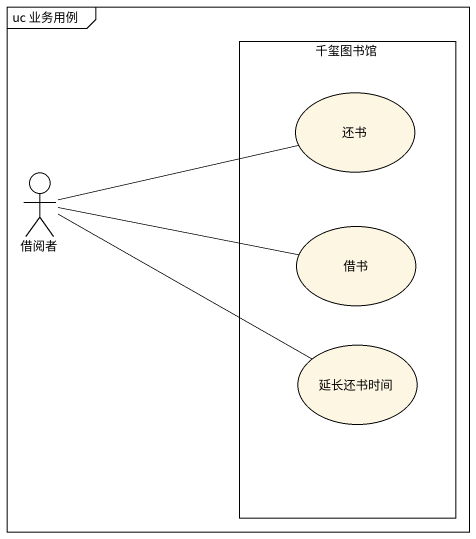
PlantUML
@startuml
mainframe uc 业务用例
rectangle 千玺图书馆 {
  usecase 还书
  usecase 借书
  usecase 延长还书时间
}
actor 借阅者
借阅者 -right- 还书
借阅者 -right- 借书
借阅者 -right- 延长还书时间
@enduml
